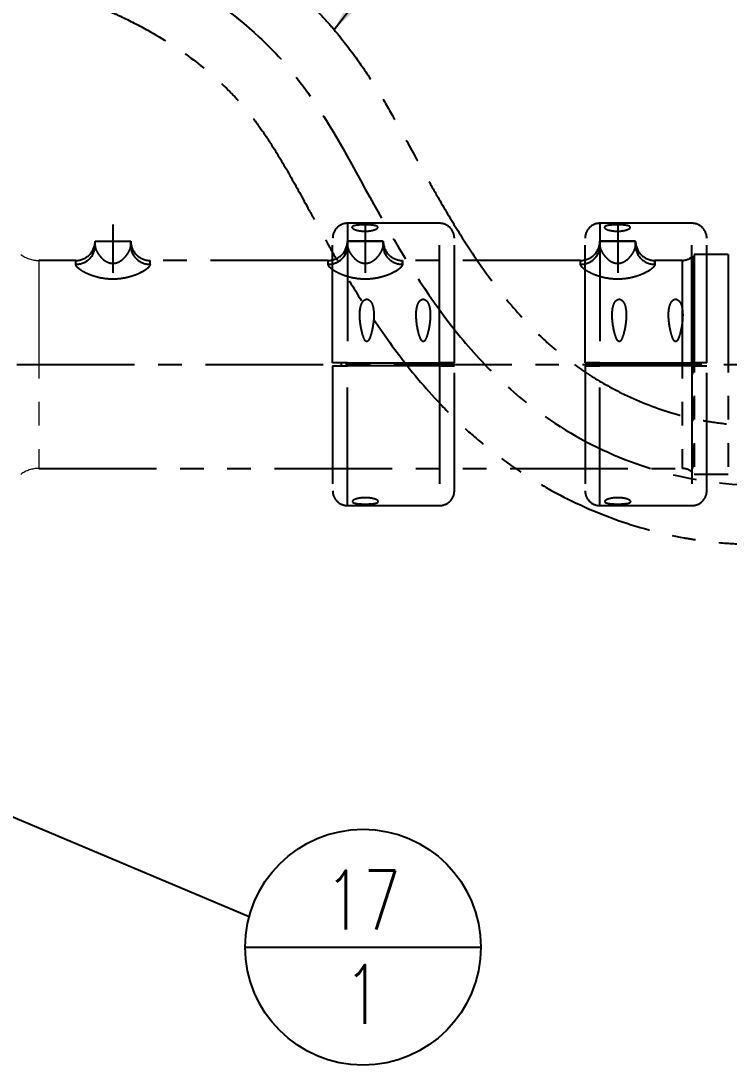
# Model space of a CAD drawing. Extents: x -2384 to 29887, y -2542 to 22350.
# Drawn here: x 2530 to 3007, y 2491 to 3194 of the extents above; entities that cross this region are included whole.
import ezdxf
from ezdxf.enums import TextEntityAlignment as Align

# ---------------------------------------------------------------- set-up
doc = ezdxf.new("R2010")
doc.units = 0
doc.header["$LTSCALE"] = 63.5
doc.header["$MEASUREMENT"] = 0
doc.linetypes.add('CENTER', pattern=[2, 1.25, -0.25, 0.25, -0.25])
doc.linetypes.add('PHANTOM', pattern=[2.5, 1.25, -0.25, 0.25, -0.25, 0.25, -0.25])
doc.layers.get('0').update_dxf_attribs({"linetype": 'CONTINUOUS'})
for name, color, linetype in [('2', 2, 'CENTER'), ('3', 3, 'CONTINUOUS'), ('4', 6, 'PHANTOM'), ('Umbilical', 1, 'PHANTOM')]:
    doc.layers.add(name, color=color, linetype=linetype)
doc.styles.add('ROMANS', font='ROMANS.shx')
doc.styles.get("Standard").update_dxf_attribs({"font": 'romans.shx'})
doc.dimstyles.get("Standard").update_dxf_attribs({"dimtxt": 0.18, "dimasz": 0.18, "dimexe": 0.18, "dimexo": 0.0625, "dimgap": 0.09, "dimtad": 0, "dimtih": 1, "dimtoh": 1, "dimdec": 4, "dimzin": 0, "dimdsep": 46, "dimtxsty": 'Standard', "dimcen": 0.09, "dimadec": 0, "dimazin": 0, "dimtfac": 1, "dimtdec": 4, "dimtofl": 0, "dimtmove": 0, "dimatfit": 3, "dimfxl": 1, "dimtolj": 1, "dimtzin": 0, "dimarcsym": 0})

# ---------------------------------------------------------------- blocks, each defined once
blk = doc.blocks.new('R2000IB210F-AX3-LH')
for p, q in [((422.5, 319.12), (422.5, 286.76)), ((592.5, 319.12), (592.5, 286.76)), ((762.5, 319.12), (762.5, 286.76))]:
    blk.add_line(p, q)
at = {"lineweight": 0}
for p, q in [((410.5, 304.89), (410.5, 308)), ((434.5, 308), (410.5, 308)), ((434.5, 304.89), (434.5, 308)), ((580.5, 304.89), (580.5, 308)), ((604.5, 308), (580.5, 308)), ((604.5, 304.89), (604.5, 308)), ((750.5, 304.89), (750.5, 308)), ((750.5, 308), (774.5, 308)), ((774.5, 304.89), (774.5, 308)), ((812.93, 297.93), (812.93, 152.07)), ((814, 299), (814, 151)), ((837, 299), (814, 299)), ((837, 299), (837, 151)), ((372.5, 295), (372.5, 155)), ((397.5, 295), (372.5, 295)), ((397.5, 292.38), (397.5, 295)), ((447.5, 292.38), (447.5, 295)), ((567.5, 295), (447.5, 295)), ((567.5, 292.38), (567.5, 295)), ((737.5, 295), (617.5, 295)), ((617.5, 292.38), (617.5, 295)), ((737.5, 292.38), (737.5, 295)), ((787.5, 292.38), (787.5, 295)), ((805.86, 295), (787.5, 295)), ((805.86, 295), (805.86, 155)), ((372.5, 155), (805.86, 155)), ((814, 151), (837, 151))]:
    blk.add_line(p, q, dxfattribs=at)
at = {"linetype": 'CENTER'}
blk.add_line((-150.23, 225), (1430.89, 225), dxfattribs=at)
at = {"lineweight": 0}
for centre, radius, start, end in [((397.5, 308), 13, 270, 0), ((447.5, 308), 13, 180, 270), ((567.5, 308), 13, 270, 0), ((617.5, 308), 13, 180, 270), ((737.5, 308), 13, 270, 0), ((787.5, 308), 13, 180, 270), ((372.5, 315), 20, 233.1301, 270), ((805.86, 305), 10, 270, 315), ((372.5, 135), 20, 90, 126.8699), ((805.86, 145), 10, 45, 90)]:
    blk.add_arc(centre, radius, start, end, dxfattribs=at)
for centre, major_axis, start_param, end_param in [((397.5, 304.89), (13, 0), 4.712389, 6.283185), ((447.5, 304.89), (-13, 0), 0, 1.570796), ((567.5, 304.89), (13, 0), 4.712389, 6.283185), ((617.5, 304.89), (13, 0), 3.141593, 4.712389), ((737.5, 304.89), (-13, 0), 1.570796, 3.141593), ((787.5, 304.89), (-13, 0), 0, 1.570796)]:
    blk.add_ellipse(centre, major_axis=major_axis, ratio=0.962556, start_param=start_param, end_param=end_param, dxfattribs=at)
for points, knots in [([(410.5, 304.89), (410.5, 303.93), (410.82, 302.83), (411.92, 300.47), (412.69, 299.24), (414.65, 296.84), (415.84, 295.66), (418.06, 294.23), (418.86, 293.82), (420.62, 293.23), (421.56, 293.06), (423.46, 293.07), (424.4, 293.24), (426.15, 293.83), (426.95, 294.24), (429.17, 295.67), (430.36, 296.84), (432.31, 299.24), (433.08, 300.46), (434.18, 302.83), (434.5, 303.93), (434.5, 304.89)], [0, 0, 0, 0, 0.125, 0.125, 0.25, 0.25, 0.375, 0.375, 0.4375, 0.4375, 0.5, 0.5, 0.5625, 0.5625, 0.625, 0.625, 0.75, 0.75, 0.875, 0.875, 1, 1, 1, 1]), ([(580.5, 304.89), (580.5, 303.93), (580.82, 302.83), (581.92, 300.47), (582.69, 299.24), (584.65, 296.84), (585.84, 295.66), (588.06, 294.23), (588.86, 293.82), (590.62, 293.23), (591.56, 293.06), (593.46, 293.07), (594.4, 293.24), (596.15, 293.83), (596.95, 294.24), (599.17, 295.67), (600.36, 296.84), (602.31, 299.24), (603.08, 300.46), (604.18, 302.83), (604.5, 303.93), (604.5, 304.89)], [0, 0, 0, 0, 0.125, 0.125, 0.25, 0.25, 0.375, 0.375, 0.4375, 0.4375, 0.5, 0.5, 0.5625, 0.5625, 0.625, 0.625, 0.75, 0.75, 0.875, 0.875, 1, 1, 1, 1]), ([(750.5, 304.89), (750.5, 303.93), (750.82, 302.83), (751.92, 300.47), (752.69, 299.24), (754.65, 296.84), (755.84, 295.66), (758.06, 294.23), (758.86, 293.82), (760.62, 293.23), (761.56, 293.06), (763.46, 293.07), (764.4, 293.24), (766.15, 293.83), (766.95, 294.24), (769.17, 295.67), (770.36, 296.84), (772.31, 299.24), (773.08, 300.46), (774.18, 302.83), (774.5, 303.93), (774.5, 304.89)], [0, 0, 0, 0, 0.125, 0.125, 0.25, 0.25, 0.375, 0.375, 0.4375, 0.4375, 0.5, 0.5, 0.5625, 0.5625, 0.625, 0.625, 0.75, 0.75, 0.875, 0.875, 1, 1, 1, 1]), ([(447.5, 292.38), (447.5, 291.95), (447.3, 291.47), (446.57, 290.45), (446.02, 289.9), (443.95, 288.23), (441.99, 287.06), (438.51, 285.5), (437.23, 285), (434.58, 284.12), (433.18, 283.74), (430.26, 283.09), (428.73, 282.83), (425.65, 282.49), (424.09, 282.4), (419.35, 282.4), (416.23, 282.76), (411.82, 283.74), (410.42, 284.12), (407.77, 285), (406.5, 285.5), (404.17, 286.54), (403.11, 287.08), (401.22, 288.2), (400.37, 288.78), (398.3, 290.45), (397.5, 291.52), (397.5, 292.38)], [0, 0, 0, 0, 0.0625, 0.0625, 0.125, 0.125, 0.25, 0.25, 0.3125, 0.3125, 0.375, 0.375, 0.4375, 0.4375, 0.5, 0.5, 0.625, 0.625, 0.6875, 0.6875, 0.75, 0.75, 0.8125, 0.8125, 0.875, 0.875, 1, 1, 1, 1]), ([(617.5, 292.38), (617.5, 291.95), (617.3, 291.47), (616.57, 290.45), (616.02, 289.9), (613.95, 288.23), (611.99, 287.06), (608.51, 285.5), (607.23, 285), (604.58, 284.12), (603.18, 283.74), (600.26, 283.09), (598.73, 282.83), (595.65, 282.49), (594.09, 282.4), (589.35, 282.4), (586.23, 282.76), (581.82, 283.74), (580.42, 284.12), (577.77, 285), (576.5, 285.5), (574.17, 286.54), (573.11, 287.08), (571.22, 288.2), (570.37, 288.78), (568.3, 290.45), (567.5, 291.52), (567.5, 292.38)], [0, 0, 0, 0, 0.0625, 0.0625, 0.125, 0.125, 0.25, 0.25, 0.3125, 0.3125, 0.375, 0.375, 0.4375, 0.4375, 0.5, 0.5, 0.625, 0.625, 0.6875, 0.6875, 0.75, 0.75, 0.8125, 0.8125, 0.875, 0.875, 1, 1, 1, 1]), ([(787.5, 292.38), (787.5, 291.95), (787.3, 291.47), (786.57, 290.45), (786.02, 289.9), (783.95, 288.23), (781.99, 287.06), (778.51, 285.5), (777.23, 285), (774.58, 284.12), (773.18, 283.74), (770.26, 283.09), (768.73, 282.83), (765.65, 282.49), (764.09, 282.4), (759.35, 282.4), (756.23, 282.76), (751.82, 283.74), (750.42, 284.12), (747.77, 285), (746.5, 285.5), (744.17, 286.54), (743.11, 287.08), (741.22, 288.2), (740.37, 288.78), (738.3, 290.45), (737.5, 291.52), (737.5, 292.38)], [0, 0, 0, 0, 0.0625, 0.0625, 0.125, 0.125, 0.25, 0.25, 0.3125, 0.3125, 0.375, 0.375, 0.4375, 0.4375, 0.5, 0.5, 0.625, 0.625, 0.6875, 0.6875, 0.75, 0.75, 0.8125, 0.8125, 0.875, 0.875, 1, 1, 1, 1])]:
    blk.add_open_spline(points, degree=3, knots=knots, dxfattribs=at)

msp = doc.modelspace()

# ---------------------------------------------------------------- linework, layer by layer
at = {"layer": '2'}
msp.add_spline([(2527.16, 3267.55), (2592.96, 3244.2), (2712.33, 3159.68), (2764.87, 3075.09), (2869.92, 2937.13), (2987.75, 2884.54), (3122.06, 2896.37), (3233.45, 2943.68), (3276.12, 2959.14), (3315.51, 2962.55)], degree=3, dxfattribs=at)
at = {"layer": '3'}
msp.add_line((2680.96, 2570.25), (2839.71, 2570.25), dxfattribs=at)
msp.add_circle((2760.34, 2570.25), 79.38, dxfattribs=at)
at = {"layer": '4'}
for p, q in [((2811.88, 3057.55), (2749.88, 3057.55)), ((2749.88, 3057.55), (2749.88, 2963.55)), ((2811.88, 2963.55), (2811.88, 3057.55)), ((2981.88, 3057.55), (2919.88, 3057.55)), ((2919.88, 3057.55), (2919.88, 2963.55)), ((2981.88, 2963.55), (2981.88, 3057.55)), ((2579.88, 3042.44), (2579.88, 3045.55)), ((2579.88, 3045.55), (2603.88, 3045.55)), ((2603.88, 3042.44), (2603.88, 3045.55)), ((2739.88, 2963.55), (2739.88, 3047.55)), ((2749.88, 3042.44), (2749.88, 3045.55)), ((2749.88, 3045.55), (2773.88, 3045.55)), ((2773.88, 3045.55), (2749.88, 3045.55)), ((2749.88, 3042.44), (2749.88, 3045.55)), ((2773.88, 3042.44), (2773.88, 3045.55)), ((2773.88, 3042.44), (2773.88, 3045.55)), ((2821.88, 2963.55), (2821.88, 3047.55)), ((2909.88, 2963.55), (2909.88, 3047.55)), ((2919.88, 3042.44), (2919.88, 3045.55)), ((2919.88, 3045.55), (2943.88, 3045.55)), ((2943.88, 3045.55), (2919.88, 3045.55)), ((2919.88, 3042.44), (2919.88, 3045.55)), ((2943.88, 3042.44), (2943.88, 3045.55)), ((2943.88, 3042.44), (2943.88, 3045.55)), ((2991.88, 2963.55), (2991.88, 3047.55)), ((2566.88, 3032.55), (2541.88, 3032.55)), ((2566.88, 3029.93), (2566.88, 3032.55)), ((2736.88, 3032.55), (2616.88, 3032.55)), ((2616.88, 3029.93), (2616.88, 3032.55)), ((2736.88, 3029.93), (2736.88, 3032.55)), ((2736.88, 3029.93), (2736.88, 3032.55)), ((2906.88, 3032.55), (2786.88, 3032.55)), ((2786.88, 3029.93), (2786.88, 3032.55)), ((2786.88, 3032.55), (2786.88, 3029.93)), ((2906.88, 3029.93), (2906.88, 3032.55)), ((2906.88, 3029.93), (2906.88, 3032.55)), ((2956.88, 3029.93), (2956.88, 3032.55)), ((2975.24, 3032.55), (2956.88, 3032.55)), ((2956.88, 3032.55), (2956.88, 3029.93)), ((2975.24, 3032.55), (2975.24, 2892.55)), ((2982.31, 3035.48), (2982.31, 2889.62)), ((2983.38, 3036.55), (2983.38, 2888.55)), ((3006.38, 3036.55), (2983.38, 3036.55)), ((3006.38, 3036.55), (3006.38, 2888.55)), ((2749.88, 2963.55), (2739.88, 2963.55)), ((2739.88, 2961.55), (2749.88, 2961.55)), ((2739.88, 2961.55), (2739.88, 2877.55)), ((2745.88, 2961.55), (2745.88, 2963.55)), ((2748.88, 2963.55), (2748.88, 2961.55)), ((2749.88, 2963.55), (2811.88, 2963.55)), ((2811.88, 2961.55), (2749.88, 2961.55)), ((2749.88, 2867.55), (2749.88, 2961.55)), ((2821.88, 2963.55), (2811.88, 2963.55)), ((2811.88, 2961.55), (2821.88, 2961.55)), ((2811.88, 2961.55), (2811.88, 2867.55)), ((2814.88, 2961.55), (2814.88, 2963.55)), ((2817.88, 2963.55), (2817.88, 2961.55)), ((2821.88, 2877.55), (2821.88, 2961.55)), ((2919.88, 2963.55), (2909.88, 2963.55)), ((2909.88, 2961.55), (2919.88, 2961.55)), ((2909.88, 2961.55), (2909.88, 2877.55)), ((2915.88, 2961.55), (2915.88, 2963.55)), ((2918.88, 2963.55), (2918.88, 2961.55)), ((2919.88, 2963.55), (2981.88, 2963.55)), ((2981.88, 2961.55), (2919.88, 2961.55)), ((2919.88, 2867.55), (2919.88, 2961.55)), ((2991.88, 2963.55), (2981.88, 2963.55)), ((2981.88, 2961.55), (2991.88, 2961.55)), ((2981.88, 2961.55), (2981.88, 2867.55)), ((2984.88, 2961.55), (2984.88, 2963.55)), ((2987.88, 2963.55), (2987.88, 2961.55)), ((2991.88, 2877.55), (2991.88, 2961.55)), ((2541.88, 2892.55), (2975.24, 2892.55)), ((3006.38, 2888.55), (2983.38, 2888.55)), ((2749.88, 2867.55), (2811.88, 2867.55)), ((2919.88, 2867.55), (2981.88, 2867.55))]:
    msp.add_line(p, q, dxfattribs=at)
for centre, radius, start, end in [((2749.88, 3047.55), 10, 90, 180), ((2811.88, 3047.55), 10, 0, 90), ((2919.88, 3047.55), 10, 90, 180), ((2981.88, 3047.55), 10, 0, 90), ((2566.88, 3045.55), 13, 270, 0), ((2616.88, 3045.55), 13, 180, 270), ((2736.88, 3045.55), 13, 270, 0), ((2736.88, 3045.55), 13, 270, 0), ((2786.88, 3045.55), 13, 180, 270), ((2786.88, 3045.55), 13, 180, 270), ((2906.88, 3045.55), 13, 270, 0), ((2906.88, 3045.55), 13, 270, 0), ((2956.88, 3045.55), 13, 180, 270), ((2956.88, 3045.55), 13, 180, 270), ((2975.24, 3042.55), 10, 270, 315), ((2975.24, 2882.55), 10, 45, 90), ((2749.88, 2877.55), 10, 180, 270), ((2811.88, 2877.55), 10, 270, 0), ((2919.88, 2877.55), 10, 180, 270), ((2981.88, 2877.55), 10, 270, 0)]:
    msp.add_arc(centre, radius, start, end, dxfattribs=at)
for centre, major_axis, start_param, end_param in [((2566.88, 3042.44), (-13, 0), 1.570796, 3.141593), ((2616.88, 3042.44), (-13, 0), 0, 1.570796), ((2736.88, 3042.44), (-13, 0), 1.570796, 3.141593), ((2736.88, 3042.44), (13, 0), 4.712389, 6.283185), ((2786.88, 3042.44), (-13, 0), 0, 1.570796), ((2786.88, 3042.44), (13, 0), 3.141593, 4.712389), ((2906.88, 3042.44), (-13, 0), 1.570796, 3.141593), ((2906.88, 3042.44), (13, 0), 4.712389, 6.283185), ((2956.88, 3042.44), (-13, 0), 0, 1.570796), ((2956.88, 3042.44), (13, 0), 3.141593, 4.712389)]:
    msp.add_ellipse(centre, major_axis=major_axis, ratio=0.962556, start_param=start_param, end_param=end_param, dxfattribs=at)
for points, knots in [([(2752.88, 3054.84), (2752.88, 3055.12), (2753.1, 3055.37), (2753.97, 3055.81), (2754.61, 3055.99), (2756.24, 3056.28), (2757.22, 3056.38), (2759.36, 3056.52), (2760.53, 3056.55), (2762.85, 3056.55), (2764.01, 3056.51), (2766.15, 3056.37), (2767.12, 3056.26), (2768.73, 3055.97), (2769.36, 3055.79), (2770.19, 3055.34), (2770.39, 3055.09), (2770.34, 3054.26), (2769.4, 3053.61), (2767, 3052.86), (2766.03, 3052.64), (2763.9, 3052.34), (2762.74, 3052.26), (2760.4, 3052.26), (2759.25, 3052.35), (2757.12, 3052.66), (2756.16, 3052.88), (2753.79, 3053.65), (2752.88, 3054.29), (2752.88, 3054.84)], [0, 0, 0, 0, 0.0625, 0.0625, 0.125, 0.125, 0.1875, 0.1875, 0.25, 0.25, 0.3125, 0.3125, 0.375, 0.375, 0.4375, 0.4375, 0.5, 0.5, 0.625, 0.625, 0.6875, 0.6875, 0.75, 0.75, 0.8125, 0.8125, 0.875, 0.875, 1, 1, 1, 1]), ([(2922.88, 3054.84), (2922.88, 3055.12), (2923.1, 3055.37), (2923.97, 3055.81), (2924.61, 3055.99), (2926.24, 3056.28), (2927.22, 3056.38), (2929.36, 3056.52), (2930.53, 3056.55), (2932.85, 3056.55), (2934.01, 3056.51), (2936.15, 3056.37), (2937.12, 3056.26), (2938.73, 3055.97), (2939.36, 3055.79), (2940.19, 3055.34), (2940.39, 3055.09), (2940.34, 3054.26), (2939.4, 3053.61), (2937, 3052.86), (2936.03, 3052.64), (2933.9, 3052.34), (2932.74, 3052.26), (2930.4, 3052.26), (2929.25, 3052.35), (2927.12, 3052.66), (2926.16, 3052.88), (2923.79, 3053.65), (2922.88, 3054.29), (2922.88, 3054.84)], [0, 0, 0, 0, 0.0625, 0.0625, 0.125, 0.125, 0.1875, 0.1875, 0.25, 0.25, 0.3125, 0.3125, 0.375, 0.375, 0.4375, 0.4375, 0.5, 0.5, 0.625, 0.625, 0.6875, 0.6875, 0.75, 0.75, 0.8125, 0.8125, 0.875, 0.875, 1, 1, 1, 1]), ([(2579.88, 3042.44), (2579.88, 3041.48), (2580.2, 3040.38), (2581.3, 3038.01), (2582.07, 3036.78), (2584.03, 3034.39), (2585.22, 3033.21), (2587.44, 3031.78), (2588.25, 3031.37), (2590, 3030.78), (2590.94, 3030.61), (2592.85, 3030.61), (2593.78, 3030.78), (2595.53, 3031.38), (2596.33, 3031.79), (2598.55, 3033.22), (2599.74, 3034.39), (2601.69, 3036.79), (2602.46, 3038.01), (2603.56, 3040.38), (2603.88, 3041.48), (2603.88, 3042.44)], [0, 0, 0, 0, 0.125, 0.125, 0.25, 0.25, 0.375, 0.375, 0.4375, 0.4375, 0.5, 0.5, 0.5625, 0.5625, 0.625, 0.625, 0.75, 0.75, 0.875, 0.875, 1, 1, 1, 1]), ([(2749.88, 3042.44), (2749.88, 3041.48), (2750.2, 3040.38), (2751.3, 3038.01), (2752.07, 3036.78), (2754.03, 3034.39), (2755.22, 3033.21), (2757.44, 3031.78), (2758.25, 3031.37), (2760, 3030.78), (2760.94, 3030.61), (2762.85, 3030.61), (2763.78, 3030.78), (2765.53, 3031.38), (2766.33, 3031.79), (2768.55, 3033.22), (2769.74, 3034.39), (2771.69, 3036.79), (2772.46, 3038.01), (2773.56, 3040.38), (2773.88, 3041.48), (2773.88, 3042.44)], [0, 0, 0, 0, 0.125, 0.125, 0.25, 0.25, 0.375, 0.375, 0.4375, 0.4375, 0.5, 0.5, 0.5625, 0.5625, 0.625, 0.625, 0.75, 0.75, 0.875, 0.875, 1, 1, 1, 1]), ([(2749.88, 3042.44), (2749.88, 3041.48), (2750.2, 3040.38), (2751.3, 3038.01), (2752.07, 3036.78), (2754.03, 3034.39), (2755.22, 3033.21), (2757.44, 3031.78), (2758.25, 3031.37), (2760, 3030.78), (2760.94, 3030.61), (2762.85, 3030.61), (2763.78, 3030.78), (2765.53, 3031.38), (2766.33, 3031.79), (2768.55, 3033.22), (2769.74, 3034.39), (2771.69, 3036.79), (2772.46, 3038.01), (2773.56, 3040.38), (2773.88, 3041.48), (2773.88, 3042.44)], [0, 0, 0, 0, 0.125, 0.125, 0.25, 0.25, 0.375, 0.375, 0.4375, 0.4375, 0.5, 0.5, 0.5625, 0.5625, 0.625, 0.625, 0.75, 0.75, 0.875, 0.875, 1, 1, 1, 1]), ([(2919.88, 3042.44), (2919.88, 3041.48), (2920.2, 3040.38), (2921.3, 3038.01), (2922.07, 3036.78), (2924.03, 3034.39), (2925.22, 3033.21), (2927.44, 3031.78), (2928.25, 3031.37), (2930, 3030.78), (2930.94, 3030.61), (2932.85, 3030.61), (2933.78, 3030.78), (2935.53, 3031.38), (2936.33, 3031.79), (2938.55, 3033.22), (2939.74, 3034.39), (2941.69, 3036.79), (2942.46, 3038.01), (2943.56, 3040.38), (2943.88, 3041.48), (2943.88, 3042.44)], [0, 0, 0, 0, 0.125, 0.125, 0.25, 0.25, 0.375, 0.375, 0.4375, 0.4375, 0.5, 0.5, 0.5625, 0.5625, 0.625, 0.625, 0.75, 0.75, 0.875, 0.875, 1, 1, 1, 1]), ([(2919.88, 3042.44), (2919.88, 3041.48), (2920.2, 3040.38), (2921.3, 3038.01), (2922.07, 3036.78), (2924.03, 3034.39), (2925.22, 3033.21), (2927.44, 3031.78), (2928.25, 3031.37), (2930, 3030.78), (2930.94, 3030.61), (2932.85, 3030.61), (2933.78, 3030.78), (2935.53, 3031.38), (2936.33, 3031.79), (2938.55, 3033.22), (2939.74, 3034.39), (2941.69, 3036.79), (2942.46, 3038.01), (2943.56, 3040.38), (2943.88, 3041.48), (2943.88, 3042.44)], [0, 0, 0, 0, 0.125, 0.125, 0.25, 0.25, 0.375, 0.375, 0.4375, 0.4375, 0.5, 0.5, 0.5625, 0.5625, 0.625, 0.625, 0.75, 0.75, 0.875, 0.875, 1, 1, 1, 1]), ([(2616.88, 3029.93), (2616.88, 3029.49), (2616.69, 3029.02), (2615.95, 3028), (2615.4, 3027.44), (2613.33, 3025.77), (2611.37, 3024.61), (2607.89, 3023.05), (2606.62, 3022.55), (2603.96, 3021.67), (2602.56, 3021.28), (2599.64, 3020.64), (2598.11, 3020.38), (2595.03, 3020.04), (2593.48, 3019.95), (2588.73, 3019.95), (2585.61, 3020.31), (2581.2, 3021.28), (2579.8, 3021.67), (2577.15, 3022.55), (2575.88, 3023.05), (2573.55, 3024.09), (2572.49, 3024.63), (2570.6, 3025.75), (2569.75, 3026.32), (2567.68, 3028), (2566.88, 3029.06), (2566.88, 3029.93)], [0, 0, 0, 0, 0.0625, 0.0625, 0.125, 0.125, 0.25, 0.25, 0.3125, 0.3125, 0.375, 0.375, 0.4375, 0.4375, 0.5, 0.5, 0.625, 0.625, 0.6875, 0.6875, 0.75, 0.75, 0.8125, 0.8125, 0.875, 0.875, 1, 1, 1, 1]), ([(2786.88, 3029.93), (2786.88, 3029.49), (2786.69, 3029.02), (2785.95, 3028), (2785.4, 3027.44), (2783.33, 3025.77), (2781.37, 3024.61), (2777.89, 3023.05), (2776.62, 3022.55), (2773.96, 3021.67), (2772.56, 3021.28), (2769.64, 3020.64), (2768.11, 3020.38), (2765.03, 3020.04), (2763.48, 3019.95), (2758.73, 3019.95), (2755.61, 3020.31), (2751.2, 3021.28), (2749.8, 3021.67), (2747.15, 3022.55), (2745.88, 3023.05), (2743.55, 3024.09), (2742.49, 3024.63), (2740.6, 3025.75), (2739.75, 3026.32), (2737.68, 3028), (2736.88, 3029.06), (2736.88, 3029.93)], [0, 0, 0, 0, 0.0625, 0.0625, 0.125, 0.125, 0.25, 0.25, 0.3125, 0.3125, 0.375, 0.375, 0.4375, 0.4375, 0.5, 0.5, 0.625, 0.625, 0.6875, 0.6875, 0.75, 0.75, 0.8125, 0.8125, 0.875, 0.875, 1, 1, 1, 1]), ([(2786.88, 3029.93), (2786.88, 3029.49), (2786.69, 3029.02), (2785.95, 3028), (2785.4, 3027.44), (2783.33, 3025.77), (2781.37, 3024.61), (2777.89, 3023.05), (2776.62, 3022.55), (2773.96, 3021.67), (2772.56, 3021.28), (2769.64, 3020.64), (2768.11, 3020.38), (2765.03, 3020.04), (2763.48, 3019.95), (2758.73, 3019.95), (2755.61, 3020.31), (2751.2, 3021.28), (2749.8, 3021.67), (2747.15, 3022.55), (2745.88, 3023.05), (2743.55, 3024.09), (2742.49, 3024.63), (2740.6, 3025.75), (2739.75, 3026.32), (2737.68, 3028), (2736.88, 3029.06), (2736.88, 3029.93)], [0, 0, 0, 0, 0.0625, 0.0625, 0.125, 0.125, 0.25, 0.25, 0.3125, 0.3125, 0.375, 0.375, 0.4375, 0.4375, 0.5, 0.5, 0.625, 0.625, 0.6875, 0.6875, 0.75, 0.75, 0.8125, 0.8125, 0.875, 0.875, 1, 1, 1, 1]), ([(2956.88, 3029.93), (2956.88, 3029.49), (2956.69, 3029.02), (2955.95, 3028), (2955.4, 3027.44), (2953.33, 3025.77), (2951.37, 3024.61), (2947.89, 3023.05), (2946.62, 3022.55), (2943.96, 3021.67), (2942.56, 3021.28), (2939.64, 3020.64), (2938.11, 3020.38), (2935.03, 3020.04), (2933.48, 3019.95), (2928.73, 3019.95), (2925.61, 3020.31), (2921.2, 3021.28), (2919.8, 3021.67), (2917.15, 3022.55), (2915.88, 3023.05), (2913.55, 3024.09), (2912.49, 3024.63), (2910.6, 3025.75), (2909.75, 3026.32), (2907.68, 3028), (2906.88, 3029.06), (2906.88, 3029.93)], [0, 0, 0, 0, 0.0625, 0.0625, 0.125, 0.125, 0.25, 0.25, 0.3125, 0.3125, 0.375, 0.375, 0.4375, 0.4375, 0.5, 0.5, 0.625, 0.625, 0.6875, 0.6875, 0.75, 0.75, 0.8125, 0.8125, 0.875, 0.875, 1, 1, 1, 1]), ([(2956.88, 3029.93), (2956.88, 3029.49), (2956.69, 3029.02), (2955.95, 3028), (2955.4, 3027.44), (2953.33, 3025.77), (2951.37, 3024.61), (2947.89, 3023.05), (2946.62, 3022.55), (2943.96, 3021.67), (2942.56, 3021.28), (2939.64, 3020.64), (2938.11, 3020.38), (2935.03, 3020.04), (2933.48, 3019.95), (2928.73, 3019.95), (2925.61, 3020.31), (2921.2, 3021.28), (2919.8, 3021.67), (2917.15, 3022.55), (2915.88, 3023.05), (2913.55, 3024.09), (2912.49, 3024.63), (2910.6, 3025.75), (2909.75, 3026.32), (2907.68, 3028), (2906.88, 3029.06), (2906.88, 3029.93)], [0, 0, 0, 0, 0.0625, 0.0625, 0.125, 0.125, 0.25, 0.25, 0.3125, 0.3125, 0.375, 0.375, 0.4375, 0.4375, 0.5, 0.5, 0.625, 0.625, 0.6875, 0.6875, 0.75, 0.75, 0.8125, 0.8125, 0.875, 0.875, 1, 1, 1, 1]), ([(2762.88, 3006.44), (2762.17, 3006.44), (2761.52, 3006.13), (2760.51, 3005.28), (2760.12, 3004.75), (2759.17, 3003.09), (2758.8, 3001.86), (2758.06, 2998.14), (2758.05, 2995.53), (2758.43, 2990.36), (2758.83, 2987.77), (2759.74, 2983.86), (2760.09, 2982.55), (2760.77, 2980.63), (2761.02, 2980), (2761.5, 2979.1), (2761.67, 2978.81), (2762.1, 2978.27), (2762.37, 2978), (2763.06, 2977.85), (2763.41, 2978.05), (2763.91, 2978.54), (2764.1, 2978.83), (2764.62, 2979.73), (2764.88, 2980.37), (2765.6, 2982.29), (2765.96, 2983.6), (2766.9, 2987.55), (2767.31, 2990.2), (2767.61, 2994.1), (2767.66, 2995.39), (2767.58, 2997.97), (2767.47, 2999.26), (2766.98, 3001.79), (2766.62, 3003.04), (2765.66, 3004.72), (2765.27, 3005.26), (2764.25, 3006.12), (2763.59, 3006.44), (2762.88, 3006.44)], [0, 0, 0, 0, 0.03125, 0.03125, 0.0625, 0.0625, 0.125, 0.125, 0.25, 0.25, 0.375, 0.375, 0.4375, 0.4375, 0.46875, 0.46875, 0.484375, 0.484375, 0.5, 0.5, 0.515625, 0.515625, 0.53125, 0.53125, 0.5625, 0.5625, 0.625, 0.625, 0.75, 0.75, 0.8125, 0.8125, 0.875, 0.875, 0.9375, 0.9375, 0.96875, 0.96875, 1, 1, 1, 1]), ([(2800.88, 3006.44), (2800.17, 3006.44), (2799.52, 3006.13), (2798.51, 3005.28), (2798.12, 3004.75), (2797.17, 3003.09), (2796.8, 3001.86), (2796.06, 2998.14), (2796.05, 2995.53), (2796.43, 2990.36), (2796.83, 2987.77), (2797.74, 2983.86), (2798.09, 2982.55), (2798.77, 2980.63), (2799.02, 2980), (2799.5, 2979.1), (2799.67, 2978.81), (2800.1, 2978.27), (2800.37, 2978), (2801.06, 2977.85), (2801.41, 2978.05), (2801.91, 2978.54), (2802.1, 2978.83), (2802.62, 2979.73), (2802.88, 2980.37), (2803.6, 2982.29), (2803.96, 2983.6), (2804.9, 2987.55), (2805.31, 2990.2), (2805.61, 2994.1), (2805.66, 2995.39), (2805.58, 2997.97), (2805.47, 2999.26), (2804.98, 3001.79), (2804.62, 3003.04), (2803.66, 3004.72), (2803.27, 3005.26), (2802.25, 3006.12), (2801.59, 3006.44), (2800.88, 3006.44)], [0, 0, 0, 0, 0.03125, 0.03125, 0.0625, 0.0625, 0.125, 0.125, 0.25, 0.25, 0.375, 0.375, 0.4375, 0.4375, 0.46875, 0.46875, 0.484375, 0.484375, 0.5, 0.5, 0.515625, 0.515625, 0.53125, 0.53125, 0.5625, 0.5625, 0.625, 0.625, 0.75, 0.75, 0.8125, 0.8125, 0.875, 0.875, 0.9375, 0.9375, 0.96875, 0.96875, 1, 1, 1, 1]), ([(2932.88, 3006.44), (2932.17, 3006.44), (2931.52, 3006.13), (2930.51, 3005.28), (2930.12, 3004.75), (2929.17, 3003.09), (2928.8, 3001.86), (2928.06, 2998.14), (2928.05, 2995.53), (2928.43, 2990.36), (2928.83, 2987.77), (2929.74, 2983.86), (2930.09, 2982.55), (2930.77, 2980.63), (2931.02, 2980), (2931.5, 2979.1), (2931.67, 2978.81), (2932.1, 2978.27), (2932.37, 2978), (2933.06, 2977.85), (2933.41, 2978.05), (2933.91, 2978.54), (2934.1, 2978.83), (2934.62, 2979.73), (2934.88, 2980.37), (2935.6, 2982.29), (2935.96, 2983.6), (2936.9, 2987.55), (2937.31, 2990.2), (2937.61, 2994.1), (2937.66, 2995.39), (2937.58, 2997.97), (2937.47, 2999.26), (2936.98, 3001.79), (2936.62, 3003.04), (2935.66, 3004.72), (2935.27, 3005.26), (2934.25, 3006.12), (2933.59, 3006.44), (2932.88, 3006.44)], [0, 0, 0, 0, 0.03125, 0.03125, 0.0625, 0.0625, 0.125, 0.125, 0.25, 0.25, 0.375, 0.375, 0.4375, 0.4375, 0.46875, 0.46875, 0.484375, 0.484375, 0.5, 0.5, 0.515625, 0.515625, 0.53125, 0.53125, 0.5625, 0.5625, 0.625, 0.625, 0.75, 0.75, 0.8125, 0.8125, 0.875, 0.875, 0.9375, 0.9375, 0.96875, 0.96875, 1, 1, 1, 1]), ([(2970.88, 3006.44), (2970.17, 3006.44), (2969.52, 3006.13), (2968.51, 3005.28), (2968.12, 3004.75), (2967.17, 3003.09), (2966.8, 3001.86), (2966.06, 2998.14), (2966.05, 2995.53), (2966.43, 2990.36), (2966.83, 2987.77), (2967.74, 2983.86), (2968.09, 2982.55), (2968.77, 2980.63), (2969.02, 2980), (2969.5, 2979.1), (2969.67, 2978.81), (2970.1, 2978.27), (2970.37, 2978), (2971.06, 2977.85), (2971.41, 2978.05), (2971.91, 2978.54), (2972.1, 2978.83), (2972.62, 2979.73), (2972.88, 2980.37), (2973.6, 2982.29), (2973.96, 2983.6), (2974.9, 2987.55), (2975.31, 2990.2), (2975.61, 2994.1), (2975.66, 2995.39), (2975.58, 2997.97), (2975.47, 2999.26), (2974.98, 3001.79), (2974.62, 3003.04), (2973.66, 3004.72), (2973.27, 3005.26), (2972.25, 3006.12), (2971.59, 3006.44), (2970.88, 3006.44)], [0, 0, 0, 0, 0.03125, 0.03125, 0.0625, 0.0625, 0.125, 0.125, 0.25, 0.25, 0.375, 0.375, 0.4375, 0.4375, 0.46875, 0.46875, 0.484375, 0.484375, 0.5, 0.5, 0.515625, 0.515625, 0.53125, 0.53125, 0.5625, 0.5625, 0.625, 0.625, 0.75, 0.75, 0.8125, 0.8125, 0.875, 0.875, 0.9375, 0.9375, 0.96875, 0.96875, 1, 1, 1, 1]), ([(2753.13, 2870.25), (2753.13, 2870.53), (2753.35, 2870.82), (2754.2, 2871.41), (2754.83, 2871.7), (2756.41, 2872.21), (2757.37, 2872.44), (2759.48, 2872.74), (2760.64, 2872.83), (2762.96, 2872.84), (2764.13, 2872.76), (2766.26, 2872.46), (2767.23, 2872.25), (2768.85, 2871.74), (2769.49, 2871.45), (2770.37, 2870.86), (2770.61, 2870.56), (2770.65, 2870.01), (2770.44, 2869.75), (2769.62, 2869.31), (2768.98, 2869.13), (2767.39, 2868.83), (2766.42, 2868.73), (2764.29, 2868.59), (2763.13, 2868.55), (2760.8, 2868.55), (2759.64, 2868.58), (2757.48, 2868.71), (2756.5, 2868.82), (2754.06, 2869.24), (2753.13, 2869.69), (2753.13, 2870.25)], [0, 0, 0, 0, 0.0625, 0.0625, 0.125, 0.125, 0.1875, 0.1875, 0.25, 0.25, 0.3125, 0.3125, 0.375, 0.375, 0.4375, 0.4375, 0.5, 0.5, 0.5625, 0.5625, 0.625, 0.625, 0.6875, 0.6875, 0.75, 0.75, 0.8125, 0.8125, 0.875, 0.875, 1, 1, 1, 1]), ([(2923.13, 2870.25), (2923.13, 2870.53), (2923.35, 2870.82), (2924.2, 2871.41), (2924.83, 2871.7), (2926.41, 2872.21), (2927.37, 2872.44), (2929.48, 2872.74), (2930.64, 2872.83), (2932.96, 2872.84), (2934.13, 2872.76), (2936.26, 2872.46), (2937.23, 2872.25), (2938.85, 2871.74), (2939.49, 2871.45), (2940.37, 2870.86), (2940.61, 2870.56), (2940.65, 2870.01), (2940.44, 2869.75), (2939.62, 2869.31), (2938.98, 2869.13), (2937.39, 2868.83), (2936.42, 2868.73), (2934.29, 2868.59), (2933.13, 2868.55), (2930.8, 2868.55), (2929.64, 2868.58), (2927.48, 2868.71), (2926.5, 2868.82), (2924.06, 2869.24), (2923.13, 2869.69), (2923.13, 2870.25)], [0, 0, 0, 0, 0.0625, 0.0625, 0.125, 0.125, 0.1875, 0.1875, 0.25, 0.25, 0.3125, 0.3125, 0.375, 0.375, 0.4375, 0.4375, 0.5, 0.5, 0.5625, 0.5625, 0.625, 0.625, 0.6875, 0.6875, 0.75, 0.75, 0.8125, 0.8125, 0.875, 0.875, 1, 1, 1, 1])]:
    msp.add_open_spline(points, degree=3, knots=knots, dxfattribs=at)
at = {"layer": 'Umbilical'}
for points, knots in [([(2575.91, 3290.44), (2583.8, 3287.95), (2591.79, 3285.27), (2602.23, 3281.42), (2604.6, 3280.52), (2610.8, 3278.1), (2614.61, 3276.55), (2622.19, 3273.31), (2625.97, 3271.63), (2637.24, 3266.39), (2644.68, 3262.64), (2665.14, 3251.44), (2677.92, 3243.41), (2702.35, 3225.58), (2714.01, 3215.79), (2728.42, 3201.57), (2731.88, 3197.97), (2737.91, 3191.34), (2740.52, 3188.34), (2748.16, 3179.16), (2752.87, 3172.92), (2761.71, 3160.36), (2765.83, 3154.04), (2773.64, 3141.42), (2777.33, 3135.12), (2785.77, 3120.26), (2790.4, 3111.75), (2796.24, 3101.05), (2797.55, 3098.68), (2799.94, 3094.31), (2801.05, 3092.32), (2803.25, 3088.34), (2804.36, 3086.35), (2807.69, 3080.43), (2809.93, 3076.51), (2816.68, 3064.86), (2821.26, 3057.24), (2832.79, 3038.94), (2839.87, 3028.5), (2854.64, 3008.79), (2862.33, 2999.53), (2874.49, 2986.67), (2878.67, 2982.53), (2886.37, 2975.46), (2889.85, 2972.45), (2894.97, 2968.29), (2896.55, 2967.05), (2899.76, 2964.6), (2901.38, 2963.39), (2906.31, 2959.84), (2909.67, 2957.55), (2919.98, 2950.96), (2927.12, 2946.93), (2945.11, 2938.06), (2956.16, 2933.67), (2971.65, 2928.96), (2975.91, 2927.82), (2984.72, 2925.73), (2989.28, 2924.82), (2999.29, 2923.18), (3004.81, 2922.51), (3015.94, 2921.6), (3021.56, 2921.37), (3038.77, 2921.29), (3050.47, 2922.1), (3073.89, 2925.32), (3085.61, 2927.71), (3100.22, 2931.6), (3103.26, 2932.46), (3109.01, 2934.19), (3111.71, 2935.03), (3117.12, 2936.81), (3119.83, 2937.74), (3127.95, 2940.63), (3133.39, 2942.7), (3149.07, 2949), (3159.4, 2953.54), (3180.44, 2963.14), (3191.16, 2968.2), (3205.34, 2974.79), (3208.53, 2976.27), (3213.02, 2978.33), (3214.3, 2978.91), (3216.62, 2979.97), (3217.66, 2980.44), (3219.77, 2981.4), (3220.83, 2981.87), (3224.07, 2983.32), (3226.28, 2984.29), (3233.08, 2987.2), (3237.82, 2989.14), (3247.81, 2992.8), (3253.05, 2994.53), (3260.78, 2996.64), (3263.03, 2997.21), (3267.03, 2998.11), (3268.75, 2998.47), (3272.15, 2999.12), (3273.84, 2999.41), (3278.83, 3000.2), (3282.08, 3000.62), (3290.58, 3001.5), (3295.67, 3001.83), (3305.38, 3002.28), (3310, 3002.41), (3386.94, 3002.53), (3314.38, 3002.53), (3386.94, 3002.53), (3388.09, 3002.53), (3389.28, 3002.53), (3390.51, 3002.53)], [38.340789, 38.340789, 38.340789, 38.340789, 61.668712, 61.668712, 68.497766, 68.497766, 79.46971, 79.46971, 90.441654, 90.441654, 112.385542, 112.385542, 151.726644, 151.726644, 191.067746, 191.067746, 203.902007, 203.902007, 214.090015, 214.090015, 234.466032, 234.466032, 254.84205, 254.84205, 275.218067, 275.218067, 303.36077, 303.36077, 311.49115, 311.49115, 318.411223, 318.411223, 325.331297, 325.331297, 339.171444, 339.171444, 366.851739, 366.851739, 407.468637, 407.468637, 448.085535, 448.085535, 468.621162, 468.621162, 484.924442, 484.924442, 492.089921, 492.089921, 499.255399, 499.255399, 513.586356, 513.586356, 542.24827, 542.24827, 583.680595, 583.680595, 599.228433, 599.228433, 615.752625, 615.752625, 635.500542, 635.500542, 655.248458, 655.248458, 695.546904, 695.546904, 735.84535, 735.84535, 746.500044, 746.500044, 756.050377, 756.050377, 765.60071, 765.60071, 784.701376, 784.701376, 820.467734, 820.467734, 856.234093, 856.234093, 866.526088, 866.526088, 870.594212, 870.594212, 873.886723, 873.886723, 877.179234, 877.179234, 883.764256, 883.764256, 896.9343, 896.9343, 910.104344, 910.104344, 915.38144, 915.38144, 919.260044, 919.260044, 923.138648, 923.138648, 930.895857, 930.895857, 943.889915, 943.889915, 956.883973, 956.883973, 956.912641, 956.912641, 956.912641, 956.913097, 956.913097, 956.913097, 956.913097]), ([(2555.18, 3213.08), (2560.96, 3211.22), (2566.62, 3209.28), (2574.12, 3206.52), (2576.06, 3205.78), (2581.18, 3203.78), (2584.37, 3202.48), (2590.71, 3199.76), (2593.86, 3198.35), (2603.23, 3193.95), (2609.37, 3190.81), (2625.55, 3181.8), (2635.32, 3175.55), (2653.58, 3162.02), (2662.08, 3154.75), (2672.57, 3144.24), (2675.25, 3141.39), (2678.89, 3137.27), (2679.95, 3136.05), (2681.74, 3133.91), (2682.48, 3133.01), (2683.97, 3131.18), (2684.7, 3130.25), (2686.9, 3127.43), (2688.34, 3125.5), (2692.63, 3119.6), (2695.43, 3115.49), (2702.55, 3104.44), (2706.82, 3097.27), (2715.37, 3082.24), (2719.65, 3074.39), (2725.47, 3063.74), (2726.89, 3061.14), (2729.49, 3056.4), (2730.68, 3054.25), (2733.05, 3049.97), (2734.25, 3047.82), (2737.87, 3041.37), (2740.33, 3037.06), (2747.82, 3024.13), (2752.99, 3015.51), (2766.18, 2994.61), (2774.44, 2982.38), (2792.32, 2958.56), (2801.93, 2946.95), (2817.57, 2930.43), (2822.95, 2925.1), (2833.72, 2915.18), (2839.08, 2910.57), (2850.95, 2901.07), (2857.48, 2896.29), (2870.92, 2887.25), (2877.83, 2882.99), (2899.12, 2871.05), (2914.01, 2864.21), (2944.79, 2853.04), (2960.69, 2848.72), (2980.14, 2845.23), (2983.4, 2844.71), (2989.91, 2843.78), (2993.17, 2843.37), (3002.93, 2842.32), (3009.44, 2841.85), (3031.16, 2840.97), (3046.3, 2841.51), (3076.18, 2844.56), (3090.9, 2847.07), (3111.3, 2851.77), (3117.23, 2853.29), (3126.41, 2855.88), (3129.72, 2856.86), (3136.82, 2859.06), (3140.6, 2860.3), (3148.08, 2862.86), (3151.77, 2864.18), (3162.74, 2868.25), (3169.9, 2871.11), (3188.66, 2878.95), (3200.03, 2884.1), (3222.26, 2894.38), (3233.13, 2899.52), (3245.25, 2905.1), (3246.65, 2905.74), (3249.45, 2907.02), (3250.86, 2907.66), (3253.62, 2908.9), (3254.98, 2909.51), (3258.99, 2911.28), (3261.57, 2912.39), (3267.71, 2914.9), (3271.17, 2916.21), (3277.68, 2918.36), (3280.74, 2919.21), (3284.05, 2919.94), (3284.5, 2920.03), (3286.24, 2920.37), (3287.59, 2920.6), (3291.9, 2921.24), (3295.06, 2921.56), (3301.92, 2922.05), (3305.61, 2922.22), (3311.83, 2922.43), (3314.18, 2922.5), (3390.51, 2922.56)], [42.07754, 42.07754, 42.07754, 42.07754, 61.671058, 61.671058, 68.589228, 68.589228, 80.109241, 80.109241, 91.629253, 91.629253, 114.669278, 114.669278, 153.803862, 153.803862, 192.938447, 192.938447, 207.083065, 207.083065, 213.002272, 213.002272, 217.310722, 217.310722, 221.619171, 221.619171, 230.236071, 230.236071, 247.469871, 247.469871, 274.73952, 274.73952, 302.009169, 302.009169, 310.679206, 310.679206, 317.731689, 317.731689, 324.784171, 324.784171, 338.889137, 338.889137, 367.099069, 367.099069, 407.683257, 407.683257, 448.267444, 448.267444, 468.280782, 468.280782, 486.727911, 486.727911, 507.619224, 507.619224, 528.510536, 528.510536, 570.420508, 570.420508, 612.33048, 612.33048, 620.708786, 620.708786, 629.087091, 629.087091, 645.843703, 645.843703, 685.14811, 685.14811, 724.452517, 724.452517, 740.775583, 740.775583, 750.013694, 750.013694, 760.779171, 760.779171, 771.544649, 771.544649, 793.075604, 793.075604, 829.089403, 829.089403, 865.103203, 865.103203, 869.812261, 869.812261, 874.544431, 874.544431, 879.2766, 879.2766, 888.74094, 888.74094, 902.521616, 902.521616, 916.302291, 916.302291, 918.467539, 918.467539, 924.6204, 924.6204, 937.143427, 937.143427, 949.666455, 949.666455, 956.912641, 956.912641, 956.912641, 956.912641])]:
    msp.add_open_spline(points, degree=3, knots=knots, dxfattribs=at)

# ---------------------------------------------------------------- block references
at = {"layer": '4'}
msp.add_blockref('R2000IB210F-AX3-LH', (2169.38, 2737.55), dxfattribs=at)

# ---------------------------------------------------------------- texts
at = {"layer": '3', "style": 'ROMANS', "width": 0.75}
for s, height, p in [('17', 39.688, (2760.34, 2582.15)), ('1', 39.69, (2760.34, 2518.65))]:
    msp.add_text(s, height=height, dxfattribs=at).set_placement(p, align=Align.CENTER)

# ---------------------------------------------------------------- leaders
at = {"layer": '3'}
for points in [[(2740.82, 3187.94), (3085.99, 3631.32)], [(2463.88, 2683.36), (2683.71, 2590.97)]]:
    msp.add_leader(points, dimstyle='Standard', override={"dimscale": 254, "dimexe": 0.06, "dimgap": 0.09, "dimtad": 0, "dimdec": 2, "dimzin": 4, "dimtxsty": 'ROMANS', "dimtix": 1, "dimatfit": 1}, dxfattribs=at)

doc.saveas('drawing.dxf')
